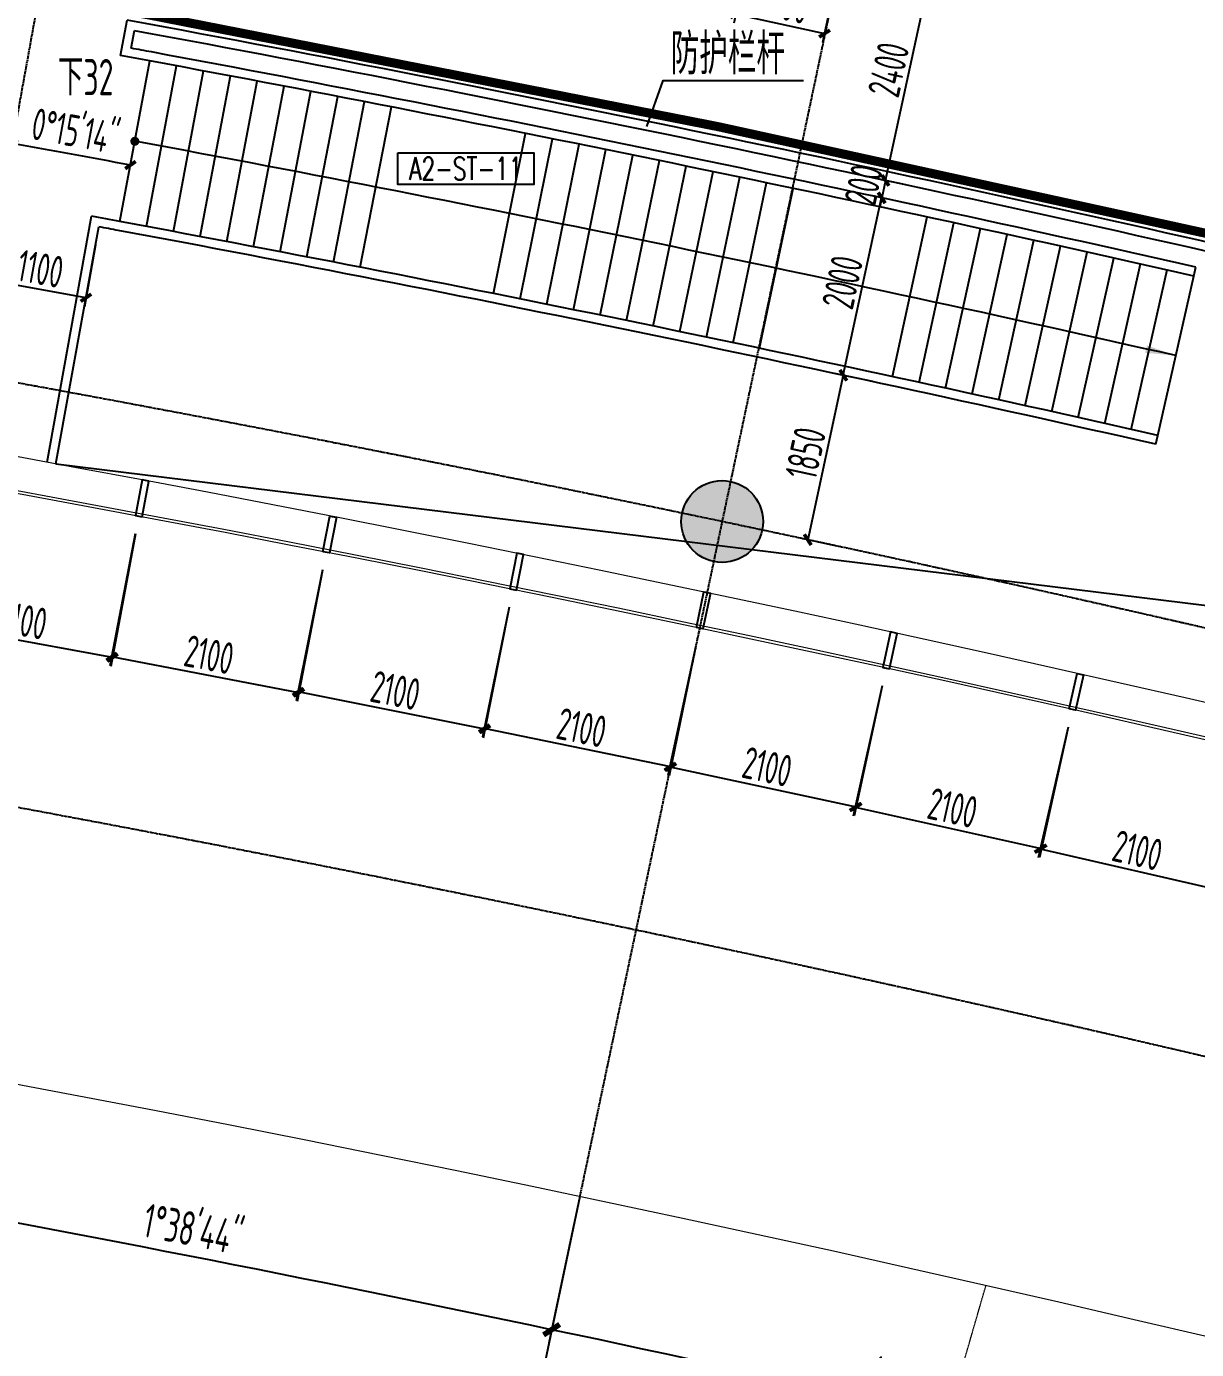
# Model space of a CAD drawing. Header units: millimetres. Extents: x 11515858 to 24947533, y -12784974 to -6116114.
# Drawn here: x 11831661 to 11844548, y -6415920 to -6401342 of the extents above; entities that cross this region are included whole.
import ezdxf
from ezdxf.enums import TextEntityAlignment as Align

# ---------------------------------------------------------------- set-up
doc = ezdxf.new("R2010")
doc.units = ezdxf.units.MM
doc.header["$LTSCALE"] = 10
for name, pattern in [('A2-RG-AXIS$0$CENTER', [2, 1.25, -0.25, 0.25, -0.25]), ('A2-RG-AXIS$0$DOTE', [2.42, 2, -0.2, 0.02, -0.2]), ('A2-RI-F2$0$DASHDOT2', [0.5, 0.25, -0.125, 0, -0.125]), ('A2-RI-F2$0$DASHED2', [0.375, 0.25, -0.125]), ('A2-RI-F2$0$Overhead 1_16_', [2.579687, 1.5875, -0.992188])]:
    doc.linetypes.add(name, pattern=pattern)
for name, color, linetype in [('A2-RB-F2$0$$34$A-DIMS-100', 1, 'Continuous'), ('A2-RB-F2$0$A-DIMS-100', 1, 'Continuous'), ('A2-RG-AXIS$0$A-AXIS', 1, 'Continuous'), ('A2-RG-AXIS$0$A-DIMS-100', 1, 'Continuous'), ('A2-RG-AXIS$0$A-GRID', 1, 'A2-RG-AXIS$0$CENTER'), ('A2-RI-F2$0$$1$A-SYMB-NUMB-T', 4, 'Continuous'), ('A2-RI-F2$0$$3$A-SYMB', 4, 'Continuous'), ('A2-RI-F2$0$A-DOOR-ROLL', 2, 'A2-RI-F2$0$DASHED2'), ('A2-RI-F2$0$A-STRS', 50, 'Continuous'), ('A2-RI-F2$0$A-STRS-HRAL', 80, 'Continuous'), ('A2-RI-F2$0$A-SYMB', 4, 'Continuous'), ('A2-RI-F2$0$A-SYMB-AREA', 4, 'Continuous'), ('A2-RI-F2$0$A-SYMB-NAME', 4, 'Continuous'), ('A2-RI-F2$0$A-SYMB-VOID', 35, 'Continuous'), ('A2-RI-F2$0$an-wndw-mull-v', 3, 'Continuous'), ('A2-RS-F2$0$A-HATH-GRAY', 8, 'Continuous'), ('A2-RS-F2$0$A-WALL-CONC', 6, 'Continuous'), ('A2-RV-F2$0$A-STRS', 50, 'Continuous'), ('A2-RV-F2$0$A-STRS-HRAL', 80, 'Continuous'), ('A2-RV-F2$0$A-SYMB-AREA', 4, 'Continuous'), ('A2-RV-F2$0$A-SYMB-NAME', 4, 'Continuous'), ('A2-RV-F2$0$AUDIT_D_120618114340-341', 1, 'Continuous')]:
    doc.layers.add(name, color=color, linetype=linetype)
for name, color, linetype, lineweight in [('A2-RI-F2$0$A-DETL-LLIN', 3, 'Continuous', 5), ('A2-RI-F2$0$A-FLOR-OVHD', 8, 'A2-RI-F2$0$Overhead 1_16_', 5), ('A2-RI-F2$0$A-FLOR-STRS', 2, 'Continuous', 5), ('A2-RI-F2$0$A-GLAZ', 140, 'Continuous', 5)]:
    doc.layers.add(name, color=color, linetype=linetype, lineweight=lineweight)
doc.styles.add('A2-RB-F2$0$$0$XD2008', font='hzs.shx', dxfattribs={"width": 0.7, "bigfont": 'hztxt.shx'})
doc.styles.add('A2-RB-F2$0$XD2008', font='hzs.shx', dxfattribs={"width": 0.7, "bigfont": 'hztxt.shx'})
doc.styles.add('A2-RG-AXIS$0$XD2008', font='hzs.shx', dxfattribs={"width": 0.7, "bigfont": 'hztxt.shx'})
doc.styles.add('A2-RI-F2$0$$1$ECADI-TXT', font='simplex.shx', dxfattribs={"bigfont": 'hztxt.shx'})
doc.styles.add('A2-RI-F2$0$ECADI', font='hzs.shx', dxfattribs={"width": 0.7, "bigfont": 'hztxt.shx'})
doc.styles.add('A2-RV-F2$0$ECADI', font='hzs.shx', dxfattribs={"width": 0.7, "bigfont": 'hztxt.shx'})
doc.dimstyles.new('A2-RB-F2$0$$0$XD100$0', dxfattribs={"dimscale": 100, "dimtxt": 3.5, "dimasz": 1, "dimexe": 1, "dimexo": 2, "dimgap": 0.5, "dimtad": 1, "dimdec": 0, "dimdsep": 46, "dimtxsty": 'A2-RB-F2$0$$0$XD2008', "dimblk1": 'A2-RB-F2$0$$20$_ArchTick', "dimblk2": 'A2-RB-F2$0$$20$_ArchTick', "dimsah": 1, "dimcen": 2.5, "dimclrt": 4, "dimaunit": 1, "dimadec": 0, "dimazin": 0, "dimtfac": 1, "dimtdec": 0, "dimtix": 1, "dimtmove": 2, "dimatfit": 3, "dimfxl": 0, "dimtolj": 1, "dimtzin": 0, "dimarcsym": 0})
doc.dimstyles.new('A2-RB-F2$0$XD100$0', dxfattribs={"dimscale": 100, "dimtxt": 3.5, "dimasz": 1, "dimexe": 1, "dimexo": 2, "dimgap": 0.5, "dimtad": 1, "dimdec": 0, "dimdsep": 46, "dimtxsty": 'A2-RB-F2$0$XD2008', "dimblk1": 'A2-RB-F2$0$_ArchTick', "dimblk2": 'A2-RB-F2$0$_ArchTick', "dimsah": 1, "dimcen": 2.5, "dimclrt": 4, "dimaunit": 1, "dimadec": 0, "dimazin": 0, "dimtfac": 1, "dimtdec": 0, "dimtix": 1, "dimtmove": 1, "dimatfit": 3, "dimfxl": 0, "dimtolj": 1, "dimtzin": 0, "dimarcsym": 0})
doc.dimstyles.new('A2-RG-AXIS$0$XD150', dxfattribs={"dimscale": 300, "dimtxt": 2.5, "dimasz": 1.5, "dimexe": 1, "dimexo": 2, "dimgap": 0.5, "dimtad": 1, "dimdec": 0, "dimdsep": 46, "dimtxsty": 'A2-RG-AXIS$0$XD2008', "dimcen": 2.5, "dimclrt": 4, "dimaunit": 1, "dimadec": 3, "dimazin": 0, "dimtfac": 1, "dimtdec": 0, "dimtmove": 2, "dimatfit": 3, "dimfxl": 0, "dimtolj": 1, "dimtzin": 0, "dimarcsym": 0})

# ---------------------------------------------------------------- blocks, each defined once
blk = doc.blocks.new('A2-RG-AXIS$0$_ArchTick')
at = {"color": 0, "linetype": 'ByBlock', "const_width": 0.4}
blk.add_lwpolyline([(-0.5, -0.5), (0.5, 0.5)], dxfattribs=at)
blk = doc.blocks.new('*D1275')
at = {"layer": 'A2-RG-AXIS$0$A-DIMS-100', "color": 0, "lineweight": -2, "ltscale": 3, "transparency": 16777216}
for p, q in [((11837693, -6414527), (11837414, -6415848)), ((11845698, -6416335), (11845382, -6417648))]:
    blk.add_line(p, q, dxfattribs=at)
blk.add_arc((11778731, -6694179), 284600, 76.44866, 78.09408, dxfattribs=at)
at = {"layer": 'Defpoints', "color": 0, "ltscale": 3, "transparency": 16777216}
for p in [(11837755, -6414233), (11845769, -6416044), (11842766, -6416876), (11778731, -6694179)]:
    blk.add_point(p, dxfattribs=at)
at = {"layer": 'A2-RG-AXIS$0$A-DIMS-100', "color": 0, "lineweight": -2, "ltscale": 3, "transparency": 16777216, "xscale": 150, "yscale": 150, "zscale": 150}
for p, rotation in [((11837445, -6415701), 168.0940787372952), ((11845417, -6417502), 346.4486599795539)]:
    blk.add_blockref('A2-RG-AXIS$0$_ArchTick', p, dxfattribs=dict(at, rotation=rotation))
at = {"layer": 'A2-RG-AXIS$0$A-DIMS-100', "color": 4, "ltscale": 3, "transparency": 16777216, "insert": (11841503, -6416282), "char_height": 375, "attachment_point": 5, "rotation": 347.2714, "style": 'A2-RG-AXIS$0$XD2008'}
blk.add_mtext('\\A1;1°38\'44"', dxfattribs=at)
blk = doc.blocks.new('*D1277')
at = {"layer": 'A2-RG-AXIS$0$A-DIMS-100', "color": 0, "lineweight": -2, "ltscale": 3, "transparency": 16777216}
for p, q in [((11829639, -6412949), (11829398, -6414278)), ((11837693, -6414527), (11837414, -6415848))]:
    blk.add_line(p, q, dxfattribs=at)
blk.add_arc((11778731, -6694179), 284600, 78.09408, 79.7395, dxfattribs=at)
at = {"layer": 'Defpoints', "color": 0, "ltscale": 3, "transparency": 16777216}
for p in [(11829692, -6412654), (11837755, -6414233), (11834777, -6415152), (11778731, -6694179)]:
    blk.add_point(p, dxfattribs=at)
at = {"layer": 'A2-RG-AXIS$0$A-DIMS-100', "color": 0, "lineweight": -2, "ltscale": 3, "transparency": 16777216, "xscale": 150, "yscale": 150, "zscale": 150}
for p, rotation in [((11829425, -6414130), 169.7394974973187), ((11837445, -6415701), 348.094078737238)]:
    blk.add_blockref('A2-RG-AXIS$0$_ArchTick', p, dxfattribs=dict(at, rotation=rotation))
at = {"layer": 'A2-RG-AXIS$0$A-DIMS-100', "color": 4, "ltscale": 3, "transparency": 16777216, "insert": (11833498, -6414594), "char_height": 375, "attachment_point": 5, "rotation": 348.9168, "style": 'A2-RG-AXIS$0$XD2008'}
blk.add_mtext('\\A1;1°38\'44"', dxfattribs=at)
blk = doc.blocks.new('A2-RV-F2$0$5erhfh')
at = {"layer": 'A2-RV-F2$0$A-SYMB-AREA', "style": 'A2-RV-F2$0$ECADI', "width": 0.7}
blk.add_attdef('340M2', text='', height=2.5, dxfattribs=at).set_placement((0, 1.25), align=Align.MIDDLE_LEFT)
at = {"layer": 'A2-RV-F2$0$A-SYMB-NAME', "style": 'A2-RV-F2$0$ECADI', "width": 0.7}
blk.add_attdef('CHINESENAME', (-12.29, 3.09), '', height=4.5, dxfattribs=at)
blk = doc.blocks.new('A2-RV-F2')
at = {"layer": 'A2-RV-F2$0$A-STRS'}
for points in [[(11832690, -6403491), (11833019, -6401721)], [(11832984, -6403546), (11833315, -6401776)], [(11833279, -6403601), (11833611, -6401832)], [(11833573, -6403656), (11833907, -6401887)], [(11833867, -6403712), (11834203, -6401943)], [(11834161, -6403768), (11834498, -6402000)], [(11834455, -6403824), (11834794, -6402056)], [(11834749, -6403881), (11835090, -6402113)], [(11835043, -6403938), (11835385, -6402170)], [(11835336, -6403995), (11835681, -6402228)], [(11836804, -6404285), (11837158, -6402520)], [(11837098, -6404344), (11837453, -6402579)], [(11837391, -6404403), (11837748, -6402639)], [(11837685, -6404463), (11838043, -6402699)], [(11837978, -6404522), (11838338, -6402759)], [(11838271, -6404583), (11838633, -6402819)], [(11838564, -6404643), (11838928, -6402880)], [(11838857, -6404704), (11839223, -6402941)], [(11839150, -6404765), (11839518, -6403003)], [(11839443, -6404826), (11839813, -6403064)], [(11839736, -6404888), (11840107, -6403126)], [(11841199, -6405200), (11841580, -6403441)], [(11841492, -6405263), (11841874, -6403504)], [(11841784, -6405327), (11842168, -6403569)], [(11842077, -6405391), (11842462, -6403633)], [(11842369, -6405455), (11842757, -6403698)], [(11842661, -6405520), (11843051, -6403763)], [(11842953, -6405585), (11843345, -6403828)], [(11843246, -6405650), (11843638, -6403893)], [(11843538, -6405715), (11843932, -6403959)], [(11843830, -6405781), (11844226, -6404025)], [(11844122, -6405847), (11844520, -6404092)]]:
    blk.add_lwpolyline(points, dxfattribs=at)
at = {"layer": 'A2-RV-F2$0$A-STRS-HRAL'}
for p, q in [((11844520, -6404092), (11844542, -6403994)), ((11844099, -6405945), (11844122, -6405847))]:
    blk.add_line(p, q, dxfattribs=at)
for points in [[(11844542, -6403994, 0.00987), (11833037, -6401623, 0.009111)], [(11844520, -6404092, 0.00987), (11833019, -6401721, 0.009111)], [(11844122, -6405847, 0.00987), (11832690, -6403491, 0.009111)], [(11844099, -6405945, 0.00987), (11832672, -6403589, 0.009111)]]:
    blk.add_lwpolyline(points, format="xyb", dxfattribs=at)
at = {"layer": 'A2-RV-F2$0$AUDIT_D_120618114340-341', "extrusion": (0, 0, -1), "const_width": 50}
blk.add_lwpolyline([(-11832872, -6402589, 1), (-11832837, -6402624, 1)], format="xyb", close=True, dxfattribs=at)
at = {"layer": 'A2-RV-F2$0$AUDIT_D_120618114340-341'}
blk.add_lwpolyline([(11844321, -6404969, 0.00987), (11832854, -6402606, 0.00987)], format="xyb", dxfattribs=at)
at = {"layer": 'A2-RV-F2$0$AUDIT_D_120618114340-341', "extrusion": (0, 0, -1)}
blk.add_solid([(-11844001, -6404855), (-11843983, -6404937), (-11844321, -6404969)], dxfattribs=at)
ref = blk.add_blockref('A2-RV-F2$0$5erhfh', (11833191, -6403407), dxfattribs=dict(xscale=100, yscale=100, zscale=100))
ref.add_attrib('CHINESENAME', '下32', (11832008, -6402100), dxfattribs={"layer": 'A2-RV-F2$0$A-SYMB-NAME', "height": 400, "style": 'A2-RV-F2$0$ECADI', "width": 0.7})
blk = doc.blocks.new('A2-RB-F2$0$_ArchTick')
at = {"color": 0, "linetype": 'ByBlock', "const_width": 0.4}
blk.add_lwpolyline([(-0.5, -0.5), (0.5, 0.5)], dxfattribs=at)
blk = doc.blocks.new('*D1800')
at = {"layer": 'A2-RB-F2$0$A-DIMS-100', "color": 0, "lineweight": -2, "transparency": 16777216}
for p, q in [((11831340, -6403551), (11831216, -6404234)), ((11832422, -6403747), (11832299, -6404430)), ((11832316, -6404331), (11831234, -6404135))]:
    blk.add_line(p, q, dxfattribs=at)
at = {"layer": 'Defpoints', "color": 0, "transparency": 16777216}
for p in [(11831375, -6403354), (11832458, -6403550), (11831234, -6404135)]:
    blk.add_point(p, dxfattribs=at)
at = {"layer": 'A2-RB-F2$0$A-DIMS-100', "color": 0, "lineweight": -2, "transparency": 16777216, "xscale": 100, "yscale": 100, "zscale": 100}
for p, rotation in [((11831234, -6404135), 169.7394999171281), ((11832316, -6404331), 349.7394999171281)]:
    blk.add_blockref('A2-RB-F2$0$_ArchTick', p, dxfattribs=dict(at, rotation=rotation))
at = {"layer": 'A2-RB-F2$0$A-DIMS-100', "color": 4, "transparency": 16777216, "insert": (11831815, -6404012), "char_height": 350, "attachment_point": 5, "rotation": 349.7395, "style": 'A2-RB-F2$0$XD2008'}
blk.add_mtext('\\A1;1100', dxfattribs=at)
blk = doc.blocks.new('*D1775')
at = {"layer": 'A2-RB-F2$0$A-DIMS-100', "color": 0, "lineweight": -2, "transparency": 16777216}
for p, q in [((11836978, -6407742), (11836682, -6409174)), ((11839035, -6408167), (11838738, -6409599)), ((11838759, -6409501), (11836702, -6409076))]:
    blk.add_line(p, q, dxfattribs=at)
at = {"layer": 'Defpoints', "color": 0, "transparency": 16777216}
for p in [(11837019, -6407546), (11839075, -6407971), (11836702, -6409076)]:
    blk.add_point(p, dxfattribs=at)
at = {"layer": 'A2-RB-F2$0$A-DIMS-100', "color": 0, "lineweight": -2, "transparency": 16777216, "xscale": 100, "yscale": 100, "zscale": 100}
for p, rotation in [((11836702, -6409076), 168.3182996060727), ((11838759, -6409501), 348.3182996060727)]:
    blk.add_blockref('A2-RB-F2$0$_ArchTick', p, dxfattribs=dict(at, rotation=rotation))
at = {"layer": 'A2-RB-F2$0$A-DIMS-100', "color": 4, "transparency": 16777216, "insert": (11837776, -6409068), "char_height": 350, "attachment_point": 5, "rotation": 348.3183, "style": 'A2-RB-F2$0$XD2008'}
blk.add_mtext('\\A1;2100', dxfattribs=at)
blk = doc.blocks.new('*D1776')
at = {"layer": 'A2-RB-F2$0$A-DIMS-100', "color": 0, "lineweight": -2, "transparency": 16777216}
for p, q in [((11834920, -6407330), (11834632, -6408771)), ((11836979, -6407742), (11836691, -6409183)), ((11836711, -6409085), (11834652, -6408673))]:
    blk.add_line(p, q, dxfattribs=at)
at = {"layer": 'Defpoints', "color": 0, "transparency": 16777216}
for p in [(11834959, -6407134), (11837019, -6407546), (11834652, -6408673)]:
    blk.add_point(p, dxfattribs=at)
at = {"layer": 'A2-RB-F2$0$A-DIMS-100', "color": 0, "lineweight": -2, "transparency": 16777216, "xscale": 100, "yscale": 100, "zscale": 100}
for p, rotation in [((11834652, -6408673), 168.6925511125922), ((11836711, -6409085), 348.6925511125922)]:
    blk.add_blockref('A2-RB-F2$0$_ArchTick', p, dxfattribs=dict(at, rotation=rotation))
at = {"layer": 'A2-RB-F2$0$A-DIMS-100', "color": 4, "transparency": 16777216, "insert": (11835725, -6408658), "char_height": 350, "attachment_point": 5, "rotation": 348.6926, "style": 'A2-RB-F2$0$XD2008'}
blk.add_mtext('\\A1;2100', dxfattribs=at)
blk = doc.blocks.new('*D1777')
at = {"layer": 'A2-RB-F2$0$A-DIMS-100', "color": 0, "lineweight": -2, "transparency": 16777216}
for p, q in [((11832859, -6406934), (11832580, -6408385)), ((11834922, -6407331), (11834643, -6408781)), ((11834662, -6408683), (11832599, -6408287))]:
    blk.add_line(p, q, dxfattribs=at)
at = {"layer": 'Defpoints', "color": 0, "transparency": 16777216}
for p in [(11832897, -6406738), (11834959, -6407134), (11832599, -6408287)]:
    blk.add_point(p, dxfattribs=at)
at = {"layer": 'A2-RB-F2$0$A-DIMS-100', "color": 0, "lineweight": -2, "transparency": 16777216, "xscale": 100, "yscale": 100, "zscale": 100}
for p, rotation in [((11832599, -6408287), 169.1224675782674), ((11834662, -6408683), 349.1224675782675)]:
    blk.add_blockref('A2-RB-F2$0$_ArchTick', p, dxfattribs=dict(at, rotation=rotation))
at = {"layer": 'A2-RB-F2$0$A-DIMS-100', "color": 4, "transparency": 16777216, "insert": (11833673, -6408264), "char_height": 350, "attachment_point": 5, "rotation": 349.1225, "style": 'A2-RB-F2$0$XD2008'}
blk.add_mtext('\\A1;2100', dxfattribs=at)
blk = doc.blocks.new('*D1778')
at = {"layer": 'A2-RB-F2$0$A-DIMS-100', "color": 0, "lineweight": -2, "transparency": 16777216}
for p, q in [((11830796, -6406553), (11830526, -6408013)), ((11832861, -6406934), (11832591, -6408394)), ((11832609, -6408296), (11830544, -6407915))]:
    blk.add_line(p, q, dxfattribs=at)
at = {"layer": 'Defpoints', "color": 0, "transparency": 16777216}
for p in [(11830832, -6406356), (11832897, -6406738), (11830544, -6407915)]:
    blk.add_point(p, dxfattribs=at)
at = {"layer": 'A2-RB-F2$0$A-DIMS-100', "color": 0, "lineweight": -2, "transparency": 16777216, "xscale": 100, "yscale": 100, "zscale": 100}
for p, rotation in [((11830544, -6407915), 169.5338247441165), ((11832609, -6408296), 349.5338247441165)]:
    blk.add_blockref('A2-RB-F2$0$_ArchTick', p, dxfattribs=dict(at, rotation=rotation))
at = {"layer": 'A2-RB-F2$0$A-DIMS-100', "color": 4, "transparency": 16777216, "insert": (11831617, -6407884), "char_height": 350, "attachment_point": 5, "rotation": 349.5338, "style": 'A2-RB-F2$0$XD2008'}
blk.add_mtext('\\A1;2100', dxfattribs=at)
blk = doc.blocks.new('*D1779')
at = {"layer": 'A2-RB-F2$0$A-DIMS-100', "color": 0, "lineweight": -2, "transparency": 16777216}
for p, q in [((11839033, -6408167), (11838726, -6409596)), ((11841086, -6408608), (11840779, -6410038)), ((11838747, -6409499), (11840800, -6409940))]:
    blk.add_line(p, q, dxfattribs=at)
at = {"layer": 'Defpoints', "color": 0, "transparency": 16777216}
for p in [(11839075, -6407971), (11841128, -6408412), (11840800, -6409940)]:
    blk.add_point(p, dxfattribs=at)
at = {"layer": 'A2-RB-F2$0$A-DIMS-100', "color": 0, "lineweight": -2, "transparency": 16777216, "xscale": 100, "yscale": 100, "zscale": 100}
for p, rotation in [((11838747, -6409499), 167.8698622040893), ((11840800, -6409940), 347.8698622040893)]:
    blk.add_blockref('A2-RB-F2$0$_ArchTick', p, dxfattribs=dict(at, rotation=rotation))
at = {"layer": 'A2-RB-F2$0$A-DIMS-100', "color": 4, "transparency": 16777216, "insert": (11839820, -6409499), "char_height": 350, "attachment_point": 5, "rotation": 347.8699, "style": 'A2-RB-F2$0$XD2008'}
blk.add_mtext('\\A1;2100', dxfattribs=at)
blk = doc.blocks.new('*D1780')
at = {"layer": 'A2-RB-F2$0$A-DIMS-100', "color": 0, "lineweight": -2, "transparency": 16777216}
for p, q in [((11841085, -6408608), (11840767, -6410042)), ((11843135, -6409062), (11842817, -6410497)), ((11840788, -6409944), (11842838, -6410399))]:
    blk.add_line(p, q, dxfattribs=at)
at = {"layer": 'Defpoints', "color": 0, "transparency": 16777216}
for p in [(11841128, -6408412), (11843178, -6408867), (11842838, -6410399)]:
    blk.add_point(p, dxfattribs=at)
at = {"layer": 'A2-RB-F2$0$A-DIMS-100', "color": 0, "lineweight": -2, "transparency": 16777216, "xscale": 100, "yscale": 100, "zscale": 100}
for p, rotation in [((11840788, -6409944), 167.4956106975172), ((11842838, -6410399), 347.4956106975172)]:
    blk.add_blockref('A2-RB-F2$0$_ArchTick', p, dxfattribs=dict(at, rotation=rotation))
at = {"layer": 'A2-RB-F2$0$A-DIMS-100', "color": 4, "transparency": 16777216, "insert": (11841862, -6409952), "char_height": 350, "attachment_point": 5, "rotation": 347.4956, "style": 'A2-RB-F2$0$XD2008'}
blk.add_mtext('\\A1;2100', dxfattribs=at)
blk = doc.blocks.new('*D1781')
at = {"layer": 'A2-RB-F2$0$A-DIMS-100', "color": 0, "lineweight": -2, "transparency": 16777216}
for p, q in [((11843133, -6409062), (11842803, -6410502)), ((11845180, -6409532), (11844850, -6410972)), ((11842825, -6410404), (11844872, -6410874))]:
    blk.add_line(p, q, dxfattribs=at)
at = {"layer": 'Defpoints', "color": 0, "transparency": 16777216}
for p in [(11843178, -6408867), (11845225, -6409337), (11844872, -6410874)]:
    blk.add_point(p, dxfattribs=at)
at = {"layer": 'A2-RB-F2$0$A-DIMS-100', "color": 0, "lineweight": -2, "transparency": 16777216, "xscale": 100, "yscale": 100, "zscale": 100}
for p, rotation in [((11842825, -6410404), 167.0656942317951), ((11844872, -6410874), 347.0656942317951)]:
    blk.add_blockref('A2-RB-F2$0$_ArchTick', p, dxfattribs=dict(at, rotation=rotation))
at = {"layer": 'A2-RB-F2$0$A-DIMS-100', "color": 4, "transparency": 16777216, "insert": (11843899, -6410420), "char_height": 350, "attachment_point": 5, "rotation": 347.0657, "style": 'A2-RB-F2$0$XD2008'}
blk.add_mtext('\\A1;2100', dxfattribs=at)
blk = doc.blocks.new('A2-RB-F2$0$$20$_ArchTick')
at = {"color": 0, "linetype": 'ByBlock', "const_width": 0.4}
blk.add_lwpolyline([(-0.5, -0.5), (0.5, 0.5)], dxfattribs=at)
blk = doc.blocks.new('*D2108')
at = {"layer": 'A2-RB-F2$0$$34$A-DIMS-100', "color": 0, "lineweight": -2, "transparency": 16777216}
blk.add_arc((11778421, -6695889), 298024, 79.48553, 79.7395, dxfattribs=at)
at = {"layer": 'Defpoints', "color": 0, "transparency": 16777216}
for p in [(11836853, -6373097), (11833019, -6401721), (11832373, -6402789), (11832690, -6403491), (11829692, -6412654)]:
    blk.add_point(p, dxfattribs=at)
at = {"layer": 'A2-RB-F2$0$$34$A-DIMS-100', "color": 0, "lineweight": -2, "transparency": 16777216, "xscale": 100, "yscale": 100, "zscale": 100}
for p, rotation in [((11831506, -6402631), 169.7394999170711), ((11832806, -6402869), 349.4855297596564)]:
    blk.add_blockref('A2-RB-F2$0$$20$_ArchTick', p, dxfattribs=dict(at, rotation=rotation))
at = {"layer": 'A2-RB-F2$0$$34$A-DIMS-100', "color": 4, "transparency": 16777216, "insert": (11832203, -6402495), "char_height": 350, "attachment_point": 5, "rotation": 349.6125, "style": 'A2-RB-F2$0$$0$XD2008'}
blk.add_mtext('\\A1;0°15\'14"', dxfattribs=at)
blk = doc.blocks.new('*D2110')
at = {"layer": 'A2-RB-F2$0$$34$A-DIMS-100', "color": 0, "lineweight": -2, "ltscale": 3, "transparency": 16777216}
for p, q in [((11840983, -6405255), (11840560, -6405164)), ((11840658, -6405185), (11840266, -6406997)), ((11840591, -6407067), (11840169, -6406976))]:
    blk.add_line(p, q, dxfattribs=at)
at = {"layer": 'Defpoints', "color": 0, "ltscale": 3, "transparency": 16777216}
for p in [(11841178, -6405298), (11840266, -6406997), (11840787, -6407109)]:
    blk.add_point(p, dxfattribs=at)
at = {"layer": 'A2-RB-F2$0$$34$A-DIMS-100', "color": 0, "lineweight": -2, "ltscale": 3, "transparency": 16777216, "xscale": 100, "yscale": 100, "zscale": 100}
for p, rotation in [((11840658, -6405185), 77.8020158550784), ((11840266, -6406997), 257.8020158550784)]:
    blk.add_blockref('A2-RB-F2$0$$20$_ArchTick', p, dxfattribs=dict(at, rotation=rotation))
at = {"layer": 'A2-RB-F2$0$$34$A-DIMS-100', "color": 4, "ltscale": 3, "transparency": 16777216, "insert": (11840242, -6406044), "char_height": 350, "attachment_point": 5, "rotation": 77.802, "style": 'A2-RB-F2$0$$0$XD2008'}
blk.add_mtext('\\A1;1850', dxfattribs=at)
blk = doc.blocks.new('*D2111')
at = {"layer": 'A2-RB-F2$0$$34$A-DIMS-100', "color": 0, "lineweight": -2, "ltscale": 3, "transparency": 16777216}
for p, q in [((11840658, -6405185), (11841080, -6403230)), ((11841405, -6403301), (11840983, -6403209)), ((11840983, -6405255), (11840560, -6405164))]:
    blk.add_line(p, q, dxfattribs=at)
at = {"layer": 'Defpoints', "color": 0, "ltscale": 3, "transparency": 16777216}
for p in [(11841080, -6403230), (11841601, -6403343), (11841178, -6405298)]:
    blk.add_point(p, dxfattribs=at)
at = {"layer": 'A2-RB-F2$0$$34$A-DIMS-100', "color": 0, "lineweight": -2, "ltscale": 3, "transparency": 16777216, "xscale": 100, "yscale": 100, "zscale": 100}
for p, rotation in [((11841080, -6403230), 77.80355050532462), ((11840658, -6405185), 257.8035505053246)]:
    blk.add_blockref('A2-RB-F2$0$$20$_ArchTick', p, dxfattribs=dict(at, rotation=rotation))
at = {"layer": 'A2-RB-F2$0$$34$A-DIMS-100', "color": 4, "ltscale": 3, "transparency": 16777216, "insert": (11840649, -6404160), "char_height": 350, "attachment_point": 5, "rotation": 77.8036, "style": 'A2-RB-F2$0$$0$XD2008'}
blk.add_mtext('\\A1;2000', dxfattribs=at)
blk = doc.blocks.new('*D2112')
at = {"layer": 'A2-RB-F2$0$$34$A-DIMS-100', "color": 0, "lineweight": -2, "ltscale": 3, "transparency": 16777216}
for p, q in [((11841122, -6403038), (11841629, -6400693)), ((11841954, -6400763), (11841531, -6400671)), ((11841447, -6403109), (11841024, -6403017))]:
    blk.add_line(p, q, dxfattribs=at)
at = {"layer": 'Defpoints', "color": 0, "ltscale": 3, "transparency": 16777216}
for p in [(11841629, -6400693), (11842149, -6400805), (11841642, -6403151)]:
    blk.add_point(p, dxfattribs=at)
at = {"layer": 'A2-RB-F2$0$$34$A-DIMS-100', "color": 0, "lineweight": -2, "ltscale": 3, "transparency": 16777216, "xscale": 100, "yscale": 100, "zscale": 100}
for p, rotation in [((11841629, -6400693), 77.80202816407576), ((11841122, -6403038), 257.8020281640758)]:
    blk.add_blockref('A2-RB-F2$0$$20$_ArchTick', p, dxfattribs=dict(at, rotation=rotation))
at = {"layer": 'A2-RB-F2$0$$34$A-DIMS-100', "color": 4, "ltscale": 3, "transparency": 16777216, "insert": (11841156, -6401818), "char_height": 350, "attachment_point": 5, "rotation": 77.802, "style": 'A2-RB-F2$0$$0$XD2008'}
blk.add_mtext('\\A1;2400', dxfattribs=at)
blk = doc.blocks.new('*D2042')
at = {"layer": 'A2-RB-F2$0$$34$A-DIMS-100', "color": 0, "lineweight": -2, "ltscale": 3, "transparency": 16777216}
for p, q in [((11841122, -6403038), (11841143, -6402941)), ((11841447, -6403109), (11841024, -6403017)), ((11841122, -6403038), (11841081, -6403230)), ((11841405, -6403301), (11840983, -6403209)), ((11841081, -6403230), (11841059, -6403328))]:
    blk.add_line(p, q, dxfattribs=at)
at = {"layer": 'Defpoints', "color": 0, "ltscale": 3, "transparency": 16777216}
for p in [(11841081, -6403230), (11841642, -6403151), (11841601, -6403343)]:
    blk.add_point(p, dxfattribs=at)
at = {"layer": 'A2-RB-F2$0$$34$A-DIMS-100', "color": 0, "lineweight": -2, "ltscale": 3, "transparency": 16777216, "xscale": 100, "yscale": 100, "zscale": 100}
for p, rotation in [((11841122, -6403038), 257.8020281637791), ((11841081, -6403230), 77.80202816377904)]:
    blk.add_blockref('A2-RB-F2$0$$20$_ArchTick', p, dxfattribs=dict(at, rotation=rotation))
at = {"layer": 'A2-RB-F2$0$$34$A-DIMS-100', "color": 4, "ltscale": 3, "transparency": 16777216, "insert": (11840881, -6403087), "char_height": 350, "attachment_point": 5, "rotation": 77.802, "style": 'A2-RB-F2$0$$0$XD2008'}
blk.add_mtext('\\A1;200', dxfattribs=at)
blk = doc.blocks.new('*D1931')
at = {"layer": 'A2-RB-F2$0$$34$A-DIMS-100', "color": 0, "lineweight": -2, "transparency": 16777216}
for p, q in [((11839633, -6400469), (11839452, -6401306)), ((11840611, -6400681), (11840429, -6401518)), ((11839473, -6401208), (11840451, -6401420))]:
    blk.add_line(p, q, dxfattribs=at)
at = {"layer": 'Defpoints', "color": 0, "transparency": 16777216}
for p in [(11839676, -6400274), (11840653, -6400486), (11840451, -6401420)]:
    blk.add_point(p, dxfattribs=at)
at = {"layer": 'A2-RB-F2$0$$34$A-DIMS-100', "color": 0, "lineweight": -2, "transparency": 16777216, "xscale": 100, "yscale": 100, "zscale": 100}
for p, rotation in [((11839473, -6401208), 167.7664642776014), ((11840451, -6401420), 347.7664642776014)]:
    blk.add_blockref('A2-RB-F2$0$$20$_ArchTick', p, dxfattribs=dict(at, rotation=rotation))
at = {"layer": 'A2-RB-F2$0$$34$A-DIMS-100', "color": 4, "transparency": 16777216, "insert": (11840010, -6401094), "char_height": 350, "attachment_point": 5, "rotation": 347.7665, "style": 'A2-RB-F2$0$$0$XD2008'}
blk.add_mtext('\\A1;1000', dxfattribs=at)
blk = doc.blocks.new('A2-RS-F2')
at = {"layer": 'A2-RS-F2$0$A-HATH-GRAY', "ltscale": 3}
h = blk.add_hatch(color=256, dxfattribs=at)
h.paths.add_polyline_path([(11780371, -6378133), (11781371, -6378140), (11781380, -6376840), (11780380, -6376833)])
h.paths.add_polyline_path([(11771295, -6378216), (11772295, -6378194), (11772267, -6376895), (11771267, -6376916)])
h.paths.add_polyline_path([(11789445, -6378310), (11790445, -6378346), (11790491, -6377046), (11789491, -6377011)])
h.paths.add_polyline_path([(11794061, -6377996), (11794660, -6378034), (11794711, -6377236), (11794112, -6377197)])
h.paths.add_polyline_path([(11762226, -6378560), (11763225, -6378509), (11763159, -6377211), (11762160, -6377261)])
h.paths.add_polyline_path([(11756054, -6378846), (11756851, -6378783), (11756756, -6377587), (11755959, -6377650)])
h.paths.add_polyline_path([(11801644, -6378462), (11802243, -6378500), (11802294, -6377702), (11801696, -6377663)])
h.paths.add_polyline_path([(11751557, -6379698), (11752355, -6379635), (11752220, -6377940), (11751422, -6378003)])
h.paths.add_polyline_path([(11807664, -6379406), (11808460, -6379480), (11808572, -6378285), (11807775, -6378211)])
h.paths.add_polyline_path([(11816585, -6380403), (11817577, -6380525), (11817736, -6379235), (11816743, -6379113)])
h.paths.add_polyline_path([(11825579, -6381619), (11826568, -6381768), (11826763, -6380483), (11825774, -6380333)])
h.paths.add_polyline_path([(11793833, -6381539), (11794432, -6381577), (11794483, -6380779), (11793885, -6380740)])
h.paths.add_polyline_path([(11801417, -6382005), (11802015, -6382043), (11802067, -6381245), (11801468, -6381206)])
h.paths.add_polyline_path([(11834536, -6383085), (11835520, -6383263), (11835752, -6381984), (11834768, -6381806)])
h.paths.add_polyline_path([(11843442, -6384837), (11844420, -6385043), (11844688, -6383771), (11843710, -6383565)])
h.paths.add_polyline_path([(11849707, -6386048), (11850486, -6386227), (11850721, -6385255), (11849941, -6385076)])
h.paths.add_polyline_path([(11756691, -6386871), (11757489, -6386806), (11757394, -6385612), (11756597, -6385675)])
h.paths.add_polyline_path([(11752176, -6387474), (11752973, -6387410), (11752838, -6385716), (11752041, -6385779)])
h.paths.add_polyline_path([(11854132, -6387107), (11854912, -6387286), (11855146, -6386314), (11854366, -6386134)])
h.paths.add_polyline_path([(11793236, -6390821), (11793835, -6390859), (11793887, -6390061), (11793288, -6390022)])
h.paths.add_polyline_path([(11800820, -6391286), (11801419, -6391324), (11801470, -6390526), (11800871, -6390487)])
h.paths.add_polyline_path([(11847832, -6393825), (11848612, -6394005), (11848846, -6393033), (11848067, -6392853)])
h.paths.add_polyline_path([(11780263, -6394032), (11781263, -6394039), (11781272, -6392739), (11780272, -6392732)])
h.paths.add_polyline_path([(11771644, -6394112), (11772644, -6394090), (11772615, -6392791), (11771616, -6392812)])
h.paths.add_polyline_path([(11788881, -6394200), (11789880, -6394236), (11789926, -6392936), (11788927, -6392901)])
h.paths.add_polyline_path([(11793009, -6394364), (11793607, -6394402), (11793659, -6393604), (11793060, -6393565)])
h.paths.add_polyline_path([(11763031, -6394440), (11764030, -6394389), (11763964, -6393090), (11762965, -6393141)])
h.paths.add_polyline_path([(11757323, -6394797), (11758120, -6394731), (11758025, -6393537), (11757227, -6393600)])
h.paths.add_polyline_path([(11800592, -6394829), (11801191, -6394867), (11801242, -6394069), (11800643, -6394030)])
h.paths.add_polyline_path([(11852257, -6394884), (11853037, -6395064), (11853271, -6394091), (11852492, -6393912)])
h.paths.add_polyline_path([(11752786, -6395149), (11753584, -6395086), (11753449, -6393391), (11752652, -6393455)])
h.paths.add_polyline_path([(11806189, -6395237), (11806985, -6395311), (11807096, -6394116), (11806300, -6394042)])
h.paths.add_polyline_path([(11814656, -6396186), (11815648, -6396307), (11815806, -6395017), (11814813, -6394896)])
h.paths.add_polyline_path([(11823198, -6397340), (11824186, -6397490), (11824381, -6396205), (11823392, -6396055)])
h.paths.add_polyline_path([(11831682, -6398729), (11832663, -6398921), (11832913, -6397645), (11831931, -6397453)])
h.paths.add_polyline_path([(11840164, -6400383), (11841142, -6400589), (11841411, -6399317), (11840432, -6399110)])
edge = h.paths.add_edge_path()
edge.add_arc((11772286, -6400549), 450, 0, 360)
edge = h.paths.add_edge_path()
edge.add_arc((11789152, -6400664), 450, 0, 360)
edge = h.paths.add_edge_path()
edge.add_arc((11763857, -6400856), 450, 0, 360)
h.paths.add_polyline_path([(11845946, -6401652), (11846725, -6401831), (11846960, -6400859), (11846180, -6400679)])
edge = h.paths.add_edge_path()
edge.add_arc((11797576, -6401084), 450, 0, 360)
edge = h.paths.add_edge_path()
edge.add_arc((11755441, -6401404), 451, 0, 360)
edge = h.paths.add_edge_path()
edge.add_arc((11805984, -6401746), 450, 0, 360)
h.paths.add_polyline_path([(11850371, -6402710), (11851151, -6402890), (11851385, -6401917), (11850605, -6401738)])
edge = h.paths.add_edge_path()
edge.add_arc((11814369, -6402649), 450, 0, 360)
edge = h.paths.add_edge_path()
edge.add_arc((11822726, -6403793), 450, 0, 360)
edge = h.paths.add_edge_path()
edge.add_arc((11831046, -6405176), 450, 0, 360)
edge = h.paths.add_edge_path()
edge.add_arc((11839323, -6406797), 451, 0, 360)
edge = h.paths.add_edge_path()
edge.add_arc((11847549, -6408655), 451, 0, 360)
edge = h.paths.add_edge_path()
edge.add_arc((11780719, -6400485), 450, 0, 360)
at = {"layer": 'A2-RS-F2$0$A-WALL-CONC'}
blk.add_circle((11839323, -6406797), 451, dxfattribs=at)
blk = doc.blocks.new('A2-RI-F2$0$5erhfh')
at = {"layer": 'A2-RI-F2$0$A-SYMB-AREA', "style": 'A2-RI-F2$0$ECADI', "width": 0.7}
blk.add_attdef('340M2', text='', height=2.5, dxfattribs=at).set_placement((0, 1.25), align=Align.MIDDLE_LEFT)
at = {"layer": 'A2-RI-F2$0$A-SYMB-NAME', "style": 'A2-RI-F2$0$ECADI', "width": 0.7}
blk.add_attdef('CHINESENAME', (-12.29, 3.09), '', height=4.5, dxfattribs=at)
blk = doc.blocks.new('A2-RI-F2$0$5yrthfh')
at = {"layer": 'A2-RI-F2$0$an-wndw-mull-v'}
blk.add_lwpolyline([(3, -37), (402, -3), (396, 71), (-3, 37), (3, -37)], close=True, dxfattribs=at)
blk = doc.blocks.new('A2-RI-F2$0$564hysrthtdh')
for p, rotation in [((77458, -5335), 74.50174354425347), ((81579, -6142), 73.67904343765305), ((85689, -7008), 72.85651428528723)]:
    blk.add_blockref('A2-RI-F2$0$5yrthfh', p, dxfattribs=dict(rotation=rotation))
for p, xscale, rotation in [((79521, -5732), -0.9999999999999998, 263.742567129883), ((83635, -6568), -1, 262.9198670232827), ((87739, -7464), -0.9999999999999998, 262.0971523116023)]:
    blk.add_blockref('A2-RI-F2$0$5yrthfh', p, dxfattribs=dict(xscale=xscale, rotation=rotation))
blk = doc.blocks.new('A2-RI-F2$0$$1$ECADI-TAG-CODE')
at = {"layer": 'A2-RI-F2$0$$1$A-SYMB-NUMB-T', "color": 1}
blk.add_lwpolyline([(0, 3.5), (15, 3.5), (15, 0), (0, 0)], close=True, dxfattribs=at)
at = {"layer": 'A2-RI-F2$0$$1$A-SYMB-NUMB-T', "style": 'A2-RI-F2$0$$1$ECADI-TXT', "width": 0.7}
blk.add_attdef('CODE', text='', height=2.5, dxfattribs=at).set_placement((7.5, 1.75), align=Align.MIDDLE_CENTER)
blk = doc.blocks.new('A2-RG-AXIS')
at = {"layer": 'A2-RG-AXIS$0$A-AXIS', "ltscale": 3}
blk.add_line((11837754.6, -6414233.4), (11837321.4, -6416288.2), dxfattribs=at)
at = {"layer": 'A2-RG-AXIS$0$A-GRID', "linetype": 'A2-RG-AXIS$0$DOTE'}
for p, q in [((11829692, -6412654), (11836852.5, -6373096.9)), ((11846048.1, -6374898.2), (11837754.6, -6414233.4))]:
    blk.add_line(p, q, dxfattribs=at)
for radius, start, end in [(300800, 75.589285, 95.407644), (293700, 75.589281, 95.407645), (289100, 75.589281, 95.407645)]:
    blk.add_arc((11778730.7, -6694178.7), radius, start, end, dxfattribs=at)
at = {"layer": 'A2-RG-AXIS$0$A-DIMS-100', "ltscale": 3}
for base, p1, p2, picture, middle in [((11834776.8, -6415151.8), (11837754.6, -6414233.4), (11829692, -6412654), '*D1277', (11833497.9, -6414594.1)), ((11842765.6, -6416876.2), (11845768.7, -6416043.6), (11837754.6, -6414233.4), '*D1275', (11841503.4, -6416282))]:
    dim = blk.add_angular_dim_3p(base=base, center=(11778730.7, -6694178.7), p1=p1, p2=p2, dimstyle='A2-RG-AXIS$0$XD150', override={"dimscale": 150, "dimasz": 1, "dimblk": 'A2-RG-AXIS$0$_ArchTick', "dimadec": 4}, dxfattribs=at)
    dim.commit()
    dim.dimension.update_dxf_attribs({"geometry": picture, "text_midpoint": middle})
blk = doc.blocks.new('A2-RB-F2')
at = {"layer": 'A2-RB-F2$0$$34$A-DIMS-100'}
dim = blk.add_angular_dim_2l(base=(11832372.649, -6402789.2713), line1=((11829691.9532, -6412654.0008), (11836852.5309, -6373096.8884)), line2=((11832690.256, -6403491.0743), (11833018.7269, -6401721.2984)), dimstyle='A2-RB-F2$0$$0$XD100$0', override={"dimadec": 4}, dxfattribs=at)
dim.commit()
dim.dimension.update_dxf_attribs({"geometry": '*D2108', "text_midpoint": (11832202.6798, -6402495.3941)})
dim = blk.add_aligned_dim(p1=(11839675.8, -6400273.7), p2=(11840653.2, -6400485.7), distance=-956, dimstyle='A2-RB-F2$0$$0$XD100$0', dxfattribs=at)
dim.commit()
dim.dimension.update_dxf_attribs({"geometry": '*D1931', "text_midpoint": (11840009.6, -6401094.1)})
at = {"layer": 'A2-RB-F2$0$$34$A-DIMS-100', "ltscale": 3}
for p1, p2, picture, middle in [((11841642.4, -6403150.9), (11842149.5, -6400805.1), '*D2112', (11841155.6, -6401818)), ((11841178.3, -6405297.7), (11841600.9, -6403342.8), '*D2111', (11840649.3, -6404160.2))]:
    dim = blk.add_aligned_dim(p1=p1, p2=p2, distance=532.4, dimstyle='A2-RB-F2$0$$0$XD100$0', dxfattribs=at)
    dim.commit()
    dim.dimension.update_dxf_attribs({"geometry": picture, "text_midpoint": middle})
for p1, p2, text, picture, middle in [((11841642.4, -6403150.9), (11841600.9, -6403342.8), '200', '*D2042', (11840881.3, -6403086.8)), ((11841178.3, -6405297.7), (11840786.7, -6407109.5), '1850', '*D2110', (11840242.2, -6406043.5))]:
    dim = blk.add_aligned_dim(p1=p1, p2=p2, distance=-532.4, text=text, dimstyle='A2-RB-F2$0$$0$XD100$0', dxfattribs=at)
    dim.commit()
    dim.dimension.update_dxf_attribs({"geometry": picture, "text_midpoint": middle})
at = {"layer": 'A2-RB-F2$0$A-DIMS-100'}
for p1, p2, distance, picture, middle in [((11832457.9, -6403549.7), (11831375.5, -6403353.8), 794.2, '*D1800', (11831815.3, -6404011.9)), ((11832897, -6406737.8), (11830831.9, -6406356.4), 1584.7, '*D1778', (11831617.5, -6407884.2)), ((11834959.3, -6407134.1), (11832897, -6406737.8), 1577.2, '*D1777', (11833673, -6408263.9)), ((11837018.6, -6407545.9), (11834959.3, -6407134.1), 1569.4, '*D1776', (11835725.3, -6408658.3)), ((11839075, -6407971.1), (11837018.6, -6407545.9), 1562.5, '*D1775', (11837776, -6409068.3)), ((11839075, -6407971.1), (11841128, -6408412.3), -1562.5, '*D1779', (11839820.4, -6409499.4)), ((11841128, -6408412.3), (11843178.3, -6408867), -1569.4, '*D1780', (11841862.1, -6409952.1)), ((11843178.3, -6408867), (11845225, -6409337.1), -1577.2, '*D1781', (11843899, -6410419.9))]:
    dim = blk.add_aligned_dim(p1=p1, p2=p2, distance=distance, dimstyle='A2-RB-F2$0$XD100$0', dxfattribs=at)
    dim.commit()
    dim.dimension.update_dxf_attribs({"geometry": picture, "text_midpoint": middle})
blk = doc.blocks.new('A2-RI-F2')
at = {"layer": 'A2-RI-F2$0$A-DETL-LLIN'}
blk.add_arc((11778731, -6694179), 286100, 74.62894, 96.36799, dxfattribs=at)
at = {"layer": 'A2-RI-F2$0$A-DOOR-ROLL', "linetype": 'A2-RI-F2$0$DASHDOT2', "const_width": 100}
blk.add_lwpolyline([(11825870, -6405097), (11826686, -6400113, -0.016115), (11845528, -6403813), (11846044, -6401672)], format="xyb", dxfattribs=at)
at = {"layer": 'A2-RI-F2$0$A-FLOR-OVHD', "ltscale": 0.3}
blk.add_line((11841566, -6417507), (11842229, -6415214), dxfattribs=at)
at = {"layer": 'A2-RI-F2$0$A-GLAZ'}
for radius, start, end in [(292900, 76.32124, 94.67251), (292530, 76.24887, 94.74499), (292500, 76.24299, 94.75087)]:
    blk.add_arc((11778731, -6694179), radius, start, end, dxfattribs=at)
at = {"layer": 'A2-RI-F2$0$A-STRS-HRAL', "ltscale": 0.25}
for p, q in [((11832698, -6401662), (11832769, -6401272)), ((11832814, -6401582), (11832849, -6401388)), ((11831887, -6406143), (11832377, -6403433)), ((11831985, -6406161), (11832458, -6403550))]:
    blk.add_line(p, q, dxfattribs=at)
for centre, radius, start, end in [((11778731, -6694179), 297850, 77.02577, 79.54714), ((11778731, -6694179), 297750, 77.00672, 79.52783), ((11778739, -6694177), 297450, 79.48559, 79.54842), ((11778739, -6694177), 297550, 79.48559, 79.52923), ((11778739, -6694177), 295650, 79.48559, 79.54726), ((11778739, -6694177), 295550, 79.48559, 79.52781)]:
    blk.add_arc(centre, radius, start, end, dxfattribs=at)
at = {"layer": 'A2-RI-F2$0$A-SYMB'}
blk.add_lwpolyline([(11838492, -6402444), (11838675, -6401937), (11840220, -6401937)], dxfattribs=at)
at = {"layer": 'A2-RI-F2$0$A-SYMB-VOID', "ltscale": 500}
blk.add_lwpolyline([(11831985, -6406161), (11846331, -6407929), (11849717, -6402552)], dxfattribs=at)
for name, p in [('A2-RS-F2', (0, 0)), ('A2-RI-F2$0$564hysrthtdh', (11755441, -6401404))]:
    blk.add_blockref(name, p)
ref = blk.add_blockref('A2-RI-F2$0$5erhfh', (11839985, -6402178), dxfattribs=dict(xscale=100, yscale=100, zscale=100))
ref.add_attrib('CHINESENAME', '防护栏杆', (11838756, -6401869), dxfattribs={"layer": 'A2-RI-F2$0$A-SYMB-NAME', "height": 450, "style": 'A2-RI-F2$0$ECADI', "width": 0.7})
at = {"layer": 'A2-RI-F2$0$$3$A-SYMB', "xscale": 100.0000000093132, "yscale": 100.0000000093132, "zscale": 100.0000000093132}
blk.add_blockref('A2-RI-F2$0$$1$ECADI-TAG-CODE', (11835750, -6403083), dxfattribs=at).add_auto_attribs({'CODE': 'A2-ST-11'})
at = {"layer": 'A2-RI-F2$0$A-FLOR-STRS'}
blk.add_blockref('A2-RG-AXIS', (0, 0), dxfattribs=at)
at = {"layer": 'A2-RI-F2$0$A-STRS', "linetype": 'Continuous'}
blk.add_blockref('A2-RB-F2', (0, 0), dxfattribs=at)

msp = doc.modelspace()

# ---------------------------------------------------------------- block references
for name in ['A2-RI-F2', 'A2-RB-F2', 'A2-RG-AXIS', 'A2-RS-F2', 'A2-RV-F2']:
    msp.add_blockref(name, (0, 0))

doc.saveas('drawing.dxf')
